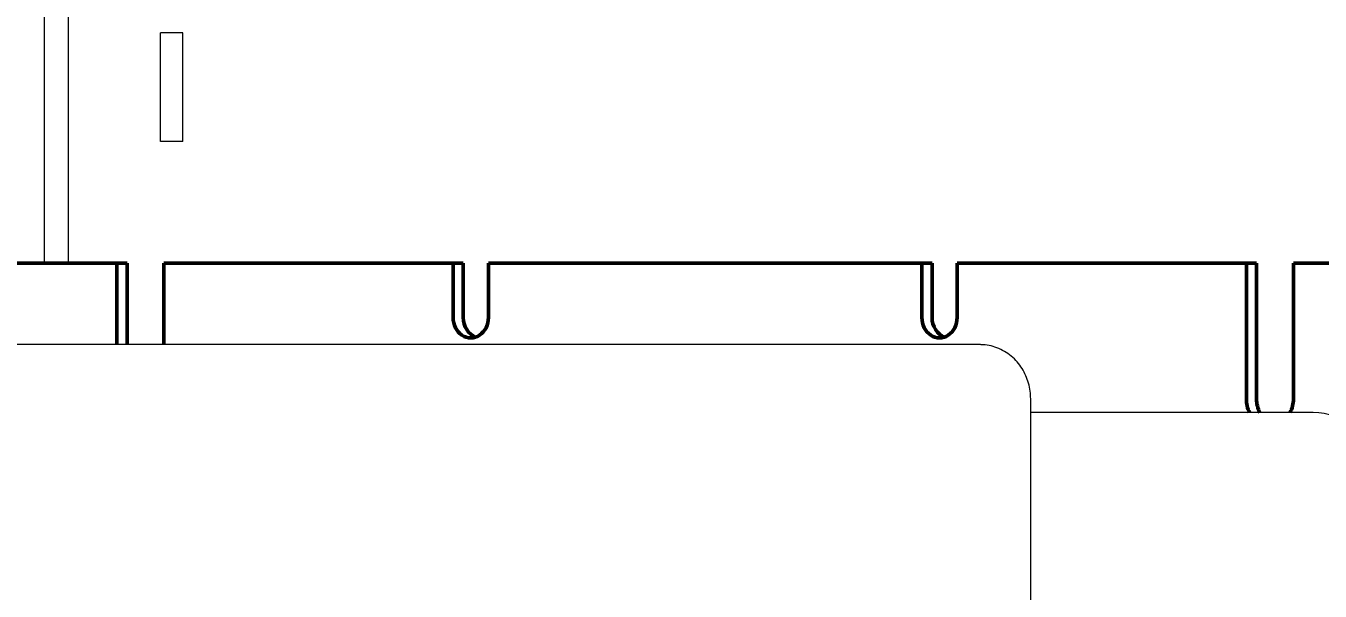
# Model space of a CAD drawing. Header units: inches. Extents: x 17 to 469, y 7 to 301.
# Drawn here: x 341.8 to 353.71, y 94.71 to 99.91 of the extents above; entities that cross this region are included whole.
import ezdxf

# ---------------------------------------------------------------- set-up
doc = ezdxf.new("R2010")
doc.units = ezdxf.units.IN
doc.header["$LTSCALE"] = 14
doc.header["$MEASUREMENT"] = 0
doc.layers.add('Dimension (ANSI)', color=7, linetype='Continuous', lineweight=25)
doc.layers.add('Visible (ANSI)', color=7, linetype='Continuous', lineweight=50)
doc.styles.add('MEMCOR Medium', font='arial.ttf')
doc.dimstyles.new('Default (ANSI)', dxfattribs={"dimscale": 14, "dimtxt": 0.15, "dimasz": 0.098425, "dimexe": 0.125, "dimexo": 0.0625, "dimgap": 0.031496, "dimtad": 0, "dimtih": 1, "dimtoh": 1, "dimdec": 4, "dimrnd": 1e-08, "dimzin": 3, "dimdsep": 46, "dimlunit": 5, "dimtxsty": 'MEMCOR Medium', "dimcen": 0.09, "dimdle": 0.393701, "dimclrd": 256, "dimclre": 256, "dimclrt": 256, "dimadec": 0, "dimazin": 1, "dimtfac": 0.8, "dimtofl": 0, "dimtmove": 0, "dimatfit": 3, "dimfxl": 1, "dimfrac": 1, "dimtolj": 1, "dimtzin": 4, "dimlwd": -1, "dimlwe": -1, "dimarcsym": 0})

# ---------------------------------------------------------------- blocks, each defined once
blk = doc.blocks.new('*D28')
at = {"layer": 'Defpoints', "color": 0, "transparency": 16777216}
for p in [(299.504, 132.744), (359.226, 132.744), (339.567, 40.229)]:
    blk.add_point(p, dxfattribs=at)
at = {"layer": 'Dimension (ANSI)', "transparency": 16777216}
for p, q in [((358.351, 132.744), (297.754, 132.744)), ((299.504, 131.366), (299.504, 93.646)), ((299.504, 41.607), (299.504, 79.328)), ((338.692, 40.229), (297.754, 40.229))]:
    blk.add_line(p, q, dxfattribs=at)
for points in [[(299.275, 131.366), (299.734, 131.366), (299.504, 132.744)], [(299.275, 41.607), (299.734, 41.607), (299.504, 40.229)]]:
    blk.add_solid(points, dxfattribs=at)
at = {"layer": 'Dimension (ANSI)', "transparency": 16777216, "char_height": 2.1, "attachment_point": 5, "style": 'MEMCOR Medium'}
for s, insert in [('\\A1; \\fArial|b0|i0;92{\\H0.8x;\\S1#2;} in', (299.504, 88.633)), ('\\A1;[2349.9 mm]{\\P\\fArial|b0|i0;SHIPPING HEIGHT\\P\\fArial|b0|i0;REF.}', (299.504, 81.474))]:
    blk.add_mtext(s, dxfattribs=dict(at, insert=insert))

msp = doc.modelspace()

# ---------------------------------------------------------------- linework, layer by layer
at = {"layer": 'Visible (ANSI)', "linetype": 'Continuous', "lineweight": 18}
for p, q in [((341.97509, 97.729368), (341.97509, 100.354368)), ((342.191597, 100.354368), (342.191597, 97.729368)), ((343.248854, 99.849368), (343.042704, 99.849368)), ((343.042704, 98.849368), (343.042704, 99.849368)), ((343.248854, 98.849368), (343.248854, 99.849368)), ((343.248854, 98.849368), (343.042704, 98.849368)), ((350.457004, 96.979368), (337.899636, 96.979368)), ((350.582004, 96.979368), (350.457004, 96.979368)), ((351.04851, 79.729368), (351.04851, 96.479368)), ((353.648991, 96.354368), (351.04851, 96.354368))]:
    msp.add_line(p, q, dxfattribs=at)
at = {"layer": 'Visible (ANSI)'}
for p, q in [((342.640536, 97.729368), (340.896919, 97.729368)), ((342.640536, 96.979368), (342.640536, 97.729368)), ((342.640536, 97.729368), (342.734286, 97.729368)), ((342.734286, 97.729368), (342.734286, 96.979368)), ((345.734411, 97.729368), (343.073548, 97.729368)), ((343.073548, 97.729368), (343.073548, 96.979368)), ((345.734411, 97.229368), (345.734411, 97.729368)), ((345.734411, 97.729368), (345.828161, 97.729368)), ((345.828161, 97.729368), (345.828161, 97.229368)), ((350.047218, 97.729368), (346.059171, 97.729368)), ((346.059171, 97.729368), (346.059171, 97.229368)), ((350.047218, 97.229368), (350.047218, 97.729368)), ((350.047218, 97.729368), (350.140968, 97.729368)), ((350.140968, 97.729368), (350.140968, 97.229368)), ((353.032841, 97.729368), (350.371977, 97.729368)), ((350.371977, 97.729368), (350.371977, 97.229368)), ((353.032841, 96.479368), (353.032841, 97.729368)), ((353.032841, 97.729368), (353.126591, 97.729368)), ((353.126591, 97.729368), (353.126591, 96.479368)), ((355.20947, 97.729368), (353.465853, 97.729368)), ((353.465853, 97.729368), (353.465853, 96.479368))]:
    msp.add_line(p, q, dxfattribs=at)
at = {"layer": 'Visible (ANSI)', "linetype": 'Continuous', "lineweight": 18}
msp.add_arc((353.648991, 95.854368), 0.5, 0, 90, dxfattribs=at)
at = {"layer": 'Visible (ANSI)'}
for centre, major_axis, start_param, end_param in [((345.896791, 97.229368), (0, -0.1875), 4.71238898, 7.853981634), ((345.990541, 97.229368), (0, -0.1875), 4.71238898, 5.990342535), ((350.209598, 97.229368), (0, -0.1875), 4.71238898, 7.853981634), ((350.303348, 97.229368), (0, -0.1875), 4.71238898, 5.990342535), ((353.249347, 96.479368), (0, 0.25), 1.570796327, 2.094395102), ((353.343097, 96.479368), (0, -0.25), 4.71238898, 5.235987756), ((353.249347, 96.479368), (0, -0.25), 1.047197551, 1.570796327)]:
    msp.add_ellipse(centre, major_axis=major_axis, ratio=0.866025404, start_param=start_param, end_param=end_param, dxfattribs=at)
at = {"layer": 'Visible (ANSI)', "linetype": 'Continuous', "lineweight": 18}
msp.add_open_spline([(351.04851, 96.479368), (351.04851, 96.528221), (351.041866, 96.577082), (351.01527, 96.671597), (350.995303, 96.717269), (350.942218, 96.801637), (350.909052, 96.840338), (350.830958, 96.905854), (350.786012, 96.932646), (350.691443, 96.968249), (350.642338, 96.977998), (350.589284, 96.979323), (350.585644, 96.979368), (350.582004, 96.979368)], degree=3, knots=[6.283185307, 6.283185307, 6.283185307, 6.283185307, 6.597344573, 6.597344573, 6.911503838, 6.911503838, 7.225663103, 7.225663103, 7.538810295, 7.538810295, 7.832364534, 7.832364534, 7.853981634, 7.853981634, 7.853981634, 7.853981634], dxfattribs=at)

# ---------------------------------------------------------------- dimensions: what is measured, and where the dimension line sits
at = {"layer": 'Dimension (ANSI)'}
dim = msp.add_linear_dim(base=(299.504219, 132.744368), p1=(339.566564, 40.229368), p2=(359.226131, 132.744368), angle=90, text=' \\fArial|b0|i0;<> in\\X[2349.9 mm]{\\P\\fArial|b0|i0;SHIPPING HEIGHT\\P\\fArial|b0|i0;REF.}', dimstyle='Default (ANSI)', override={"dimgap": 0.031496, "dimdec": 4, "dimpost": '', "dimtol": 0, "dimlim": 0, "dimtp": 0, "dimtm": 0, "dimtdec": 2, "dimatfit": 1}, dxfattribs=at)
dim.commit()
dim.dimension.update_dxf_attribs({"geometry": '*D28', "text_midpoint": (299.504219, 86.486868), "dimtype": 160})

doc.saveas('drawing.dxf')
